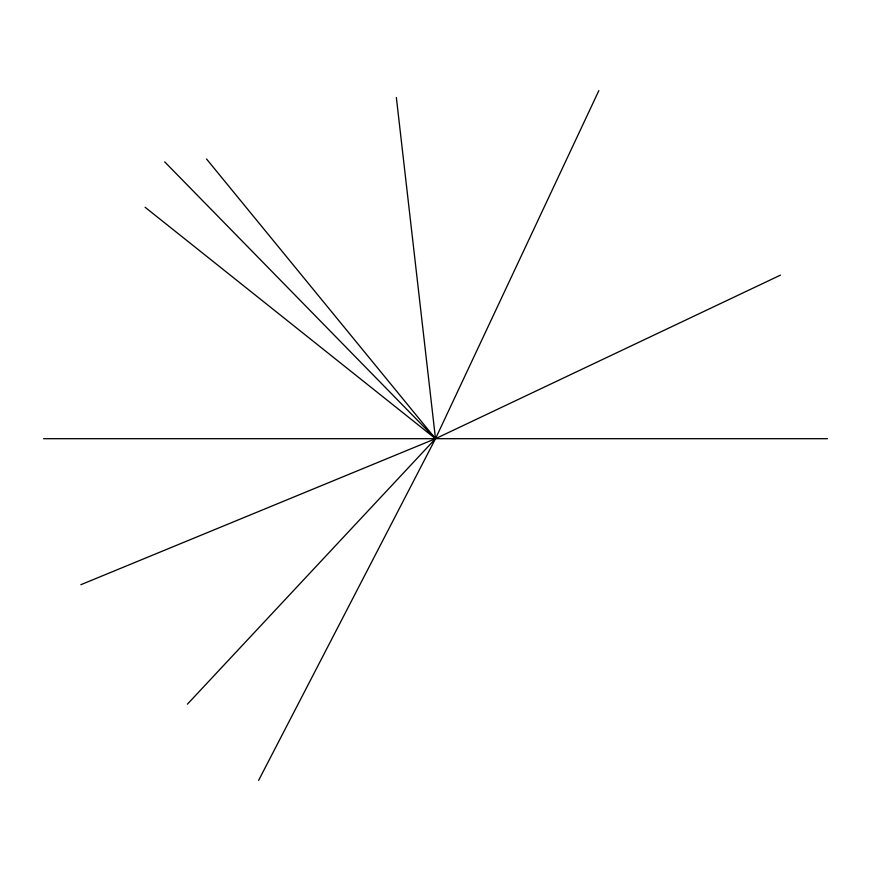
<?xml version="1.0" encoding="UTF-8"?>
<svg xmlns="http://www.w3.org/2000/svg" width="871" height="871" viewBox="0 0 871 871"><rect width="100%" height="100%" fill="white"/><g stroke="black" fill="none" stroke-linecap="round" stroke-linejoin="round"><path stroke-width="1.31" d="M258.622 780.372L435.5 438.69L598.845 90.628M187.417 704.171L435.5 438.69L780.481 275.127M80.861 584.702L435.5 438.69L396.359 97.487M43.55 438.69L827.45 438.69M145.098 207.265L435.5 438.69L206.547 159.012M164.695 161.875L435.5 438.69"/></g></svg>
